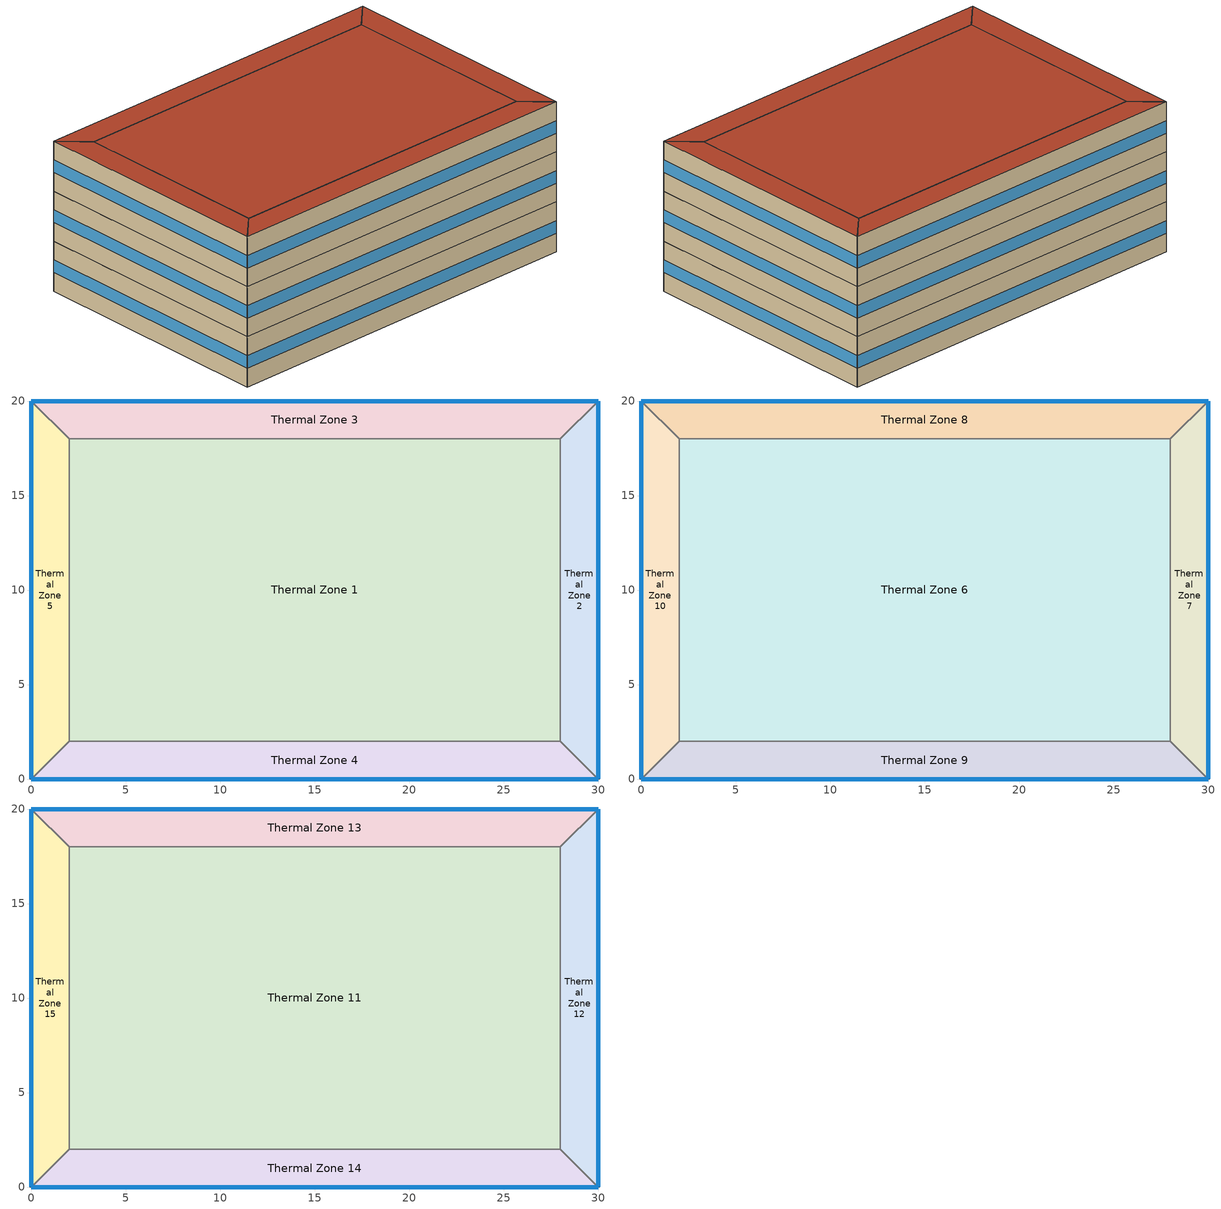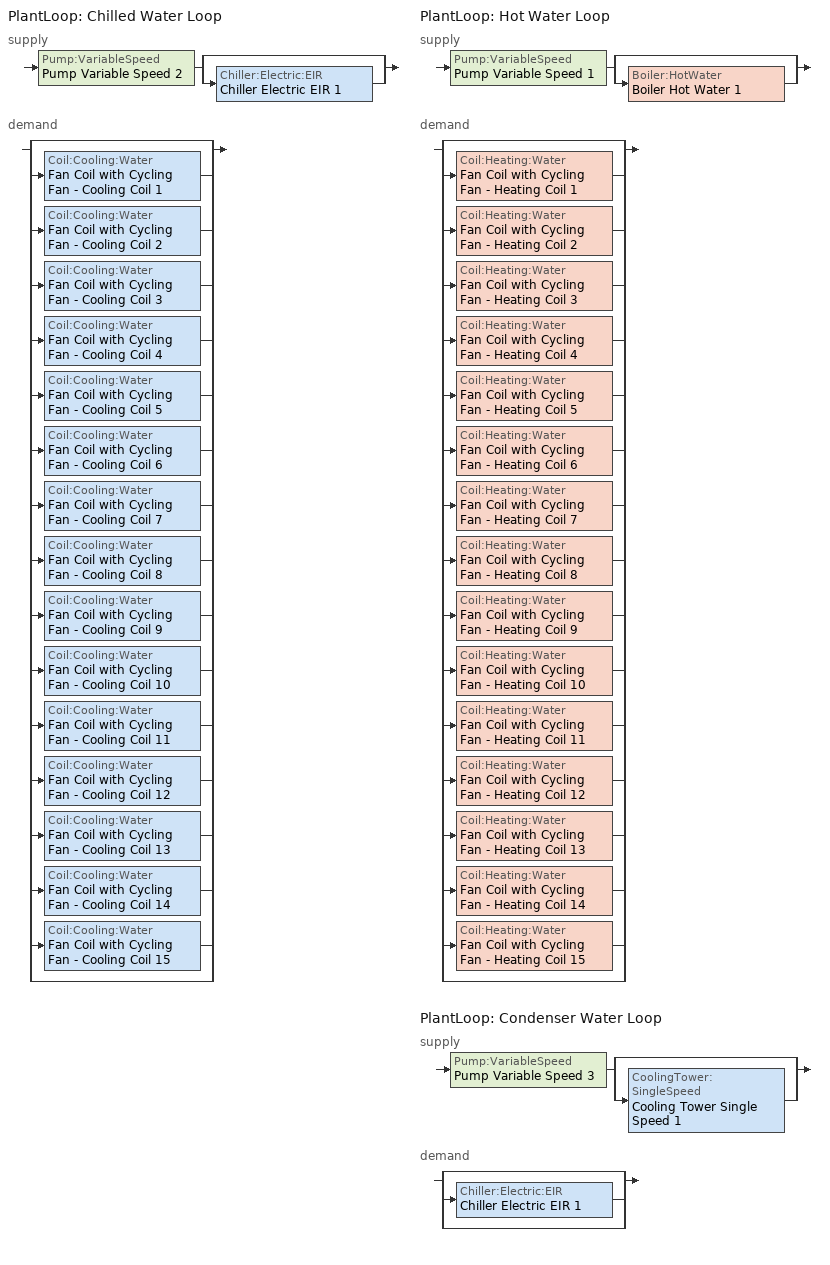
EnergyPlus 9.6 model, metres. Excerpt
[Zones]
Thermal Zone 1
 floor ground (ExtSlabCarpet): 2,2 2,18 28,18 28,2 z0
 wall to Thermal Zone 5 (Interior Wall): 2,18 2,2 z0:4
 wall to Thermal Zone 3 (Interior Wall): 28,18 2,18 z0:4
 wall to Thermal Zone 2 (Interior Wall): 28,2 28,18 z0:4
 wall to Thermal Zone 4 (Interior Wall): 2,2 28,2 z0:4
Thermal Zone 2
 floor ground (ExtSlabCarpet): 28,2 28,18 30,20 30,0 z0
 wall outside (Ext Wall): 30,0 30,20 z0:4
 wall to Thermal Zone 4 (Interior Wall): 28,2 30,0 z0:4
 wall to Thermal Zone 3 (Interior Wall): 30,20 28,18 z0:4
 window (Ext Window): 30,0.01 30,19.99 z1.5:2.5
Thermal Zone 3
 floor ground (ExtSlabCarpet): 2,18 0,20 30,20 28,18 z0
 wall outside (Ext Wall): 30,20 0,20 z0:4
 wall to Thermal Zone 5 (Interior Wall): 0,20 2,18 z0:4
 window (Ext Window): 29.99,20 0.01,20 z1.5:2.5
Thermal Zone 4
 floor ground (ExtSlabCarpet): 28,2 30,0 0,0 2,2 z0
 wall outside (Ext Wall): 0,0 30,0 z0:4
 wall to Thermal Zone 5 (Interior Wall): 2,2 0,0 z0:4
 window (Ext Window): 0.01,0 29.99,0 z1.5:2.5
Thermal Zone 5
 floor ground (ExtSlabCarpet): 0,20 2,18 2,2 0,0 z0
 wall outside (Ext Wall): 0,20 0,0 z0:4
 window (Ext Window): 0,19.99 0,0.01 z1.5:2.5
Thermal Zone 6
 floor to Thermal Zone 1 (Interior Floor): 2,2 2,18 28,18 28,2 z4
 wall to Thermal Zone 10 (Interior Wall): 2,18 2,2 z4:8
 wall to Thermal Zone 8 (Interior Wall): 28,18 2,18 z4:8
 wall to Thermal Zone 7 (Interior Wall): 28,2 28,18 z4:8
 wall to Thermal Zone 9 (Interior Wall): 2,2 28,2 z4:8
Thermal Zone 7
 floor to Thermal Zone 2 (Interior Floor): 28,2 28,18 30,20 30,0 z4
 wall outside (Ext Wall): 30,0 30,20 z4:8
 wall to Thermal Zone 9 (Interior Wall): 28,2 30,0 z4:8
 wall to Thermal Zone 8 (Interior Wall): 30,20 28,18 z4:8
 window (Ext Window): 30,0.01 30,19.99 z5.5:6.5
Thermal Zone 8
 floor to Thermal Zone 3 (Interior Floor): 2,18 0,20 30,20 28,18 z4
 wall outside (Ext Wall): 30,20 0,20 z4:8
 wall to Thermal Zone 10 (Interior Wall): 0,20 2,18 z4:8
 window (Ext Window): 29.99,20 0.01,20 z5.5:6.5
Thermal Zone 9
 floor to Thermal Zone 4 (Interior Floor): 28,2 30,0 0,0 2,2 z4
 wall outside (Ext Wall): 0,0 30,0 z4:8
 wall to Thermal Zone 10 (Interior Wall): 2,2 0,0 z4:8
 window (Ext Window): 0.01,0 29.99,0 z5.5:6.5
Thermal Zone 10
 floor to Thermal Zone 5 (Interior Floor): 0,20 2,18 2,2 0,0 z4
 wall outside (Ext Wall): 0,20 0,0 z4:8
 window (Ext Window): 0,19.99 0,0.01 z5.5:6.5
Thermal Zone 11
 floor to Thermal Zone 6 (Interior Floor): 2,2 2,18 28,18 28,2 z8
 wall to Thermal Zone 15 (Interior Wall): 2,18 2,2 z8:12
 wall to Thermal Zone 13 (Interior Wall): 28,18 2,18 z8:12
 wall to Thermal Zone 12 (Interior Wall): 28,2 28,18 z8:12
 wall to Thermal Zone 14 (Interior Wall): 2,2 28,2 z8:12
 roof outside (Ext Roof): 28,2 28,18 2,18 2,2 z12
Thermal Zone 12
 floor to Thermal Zone 7 (Interior Floor): 28,2 28,18 30,20 30,0 z8
 wall outside (Ext Wall): 30,0 30,20 z8:12
 wall to Thermal Zone 14 (Interior Wall): 28,2 30,0 z8:12
 wall to Thermal Zone 13 (Interior Wall): 30,20 28,18 z8:12
 window (Ext Window): 30,0.01 30,19.99 z9.5:10.5
 roof outside (Ext Roof): 30,0 30,20 28,18 28,2 z12
Thermal Zone 13
 floor to Thermal Zone 8 (Interior Floor): 2,18 0,20 30,20 28,18 z8
 wall outside (Ext Wall): 30,20 0,20 z8:12
 wall to Thermal Zone 15 (Interior Wall): 0,20 2,18 z8:12
 window (Ext Window): 29.99,20 0.01,20 z9.5:10.5
 roof outside (Ext Roof): 28,18 30,20 0,20 2,18 z12
Thermal Zone 14
 floor to Thermal Zone 9 (Interior Floor): 28,2 30,0 0,0 2,2 z8
 wall outside (Ext Wall): 0,0 30,0 z8:12
 wall to Thermal Zone 15 (Interior Wall): 2,2 0,0 z8:12
 window (Ext Window): 0.01,0 29.99,0 z9.5:10.5
 roof outside (Ext Roof): 2,2 0,0 30,0 28,2 z12
Thermal Zone 15
 floor to Thermal Zone 10 (Interior Floor): 0,20 2,18 2,2 0,0 z8
 wall outside (Ext Wall): 0,20 0,0 z8:12
 window (Ext Window): 0,19.99 0,0.01 z9.5:10.5
 roof outside (Ext Roof): 0,0 2,2 2,18 0,20 z12
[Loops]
PlantLoop 'Chilled Water Loop'
 supply: Pump:VariableSpeed 'Pump Variable Speed 2' > split
  | bypass
  | Chiller:Electric:EIR 'Chiller Electric EIR 1'
 demand: split
  | bypass
  | Coil:Cooling:Water 'Fan Coil with Cycling Fan - Cooling Coil 1'
  | Coil:Cooling:Water 'Fan Coil with Cycling Fan - Cooling Coil 2'
  | Coil:Cooling:Water 'Fan Coil with Cycling Fan - Cooling Coil 3'
  | Coil:Cooling:Water 'Fan Coil with Cycling Fan - Cooling Coil 4'
  | Coil:Cooling:Water 'Fan Coil with Cycling Fan - Cooling Coil 5'
  | Coil:Cooling:Water 'Fan Coil with Cycling Fan - Cooling Coil 6'
  | Coil:Cooling:Water 'Fan Coil with Cycling Fan - Cooling Coil 7'
  | Coil:Cooling:Water 'Fan Coil with Cycling Fan - Cooling Coil 8'
  | Coil:Cooling:Water 'Fan Coil with Cycling Fan - Cooling Coil 9'
  | Coil:Cooling:Water 'Fan Coil with Cycling Fan - Cooling Coil 10'
  | Coil:Cooling:Water 'Fan Coil with Cycling Fan - Cooling Coil 11'
  | Coil:Cooling:Water 'Fan Coil with Cycling Fan - Cooling Coil 12'
  | Coil:Cooling:Water 'Fan Coil with Cycling Fan - Cooling Coil 13'
  | Coil:Cooling:Water 'Fan Coil with Cycling Fan - Cooling Coil 14'
  | Coil:Cooling:Water 'Fan Coil with Cycling Fan - Cooling Coil 15'
  | bypass
PlantLoop 'Hot Water Loop'
 supply: Pump:VariableSpeed 'Pump Variable Speed 1' > split
  | bypass
  | Boiler:HotWater 'Boiler Hot Water 1'
 demand: split
  | bypass
  | Coil:Heating:Water 'Fan Coil with Cycling Fan - Heating Coil 1'
  | Coil:Heating:Water 'Fan Coil with Cycling Fan - Heating Coil 2'
  | Coil:Heating:Water 'Fan Coil with Cycling Fan - Heating Coil 3'
  | Coil:Heating:Water 'Fan Coil with Cycling Fan - Heating Coil 4'
  | Coil:Heating:Water 'Fan Coil with Cycling Fan - Heating Coil 5'
  | Coil:Heating:Water 'Fan Coil with Cycling Fan - Heating Coil 6'
  | Coil:Heating:Water 'Fan Coil with Cycling Fan - Heating Coil 7'
  | Coil:Heating:Water 'Fan Coil with Cycling Fan - Heating Coil 8'
  | Coil:Heating:Water 'Fan Coil with Cycling Fan - Heating Coil 9'
  | Coil:Heating:Water 'Fan Coil with Cycling Fan - Heating Coil 10'
  | Coil:Heating:Water 'Fan Coil with Cycling Fan - Heating Coil 11'
  | Coil:Heating:Water 'Fan Coil with Cycling Fan - Heating Coil 12'
  | Coil:Heating:Water 'Fan Coil with Cycling Fan - Heating Coil 13'
  | Coil:Heating:Water 'Fan Coil with Cycling Fan - Heating Coil 14'
  | Coil:Heating:Water 'Fan Coil with Cycling Fan - Heating Coil 15'
  | bypass
PlantLoop 'Condenser Water Loop'
 supply: Pump:VariableSpeed 'Pump Variable Speed 3' > split
  | bypass
  | CoolingTower:SingleSpeed 'Cooling Tower Single Speed 1'
 demand: split
  | bypass
  | Chiller:Electric:EIR 'Chiller Electric EIR 1'
  | bypass
[Building]
Building 1: North Axis {deg}=-0
[Site:Location]
Washington Dc Dulles IntL Ar: Latitude {deg}=38.98; Longitude {deg}=-77.47; Time Zone {hr}=-5; Elevation {m}=82
[SizingPeriod:DesignDay] Day of Month=21; Dry-Bulb Temperature Range Modifier Type=DefaultMultipliers; Barometric Pressure {Pa}=86790; Rain Indicator=No; Snow Indicator=No; Daylight Saving Time Indicator=No; Begin Environment Reset Mode=FullResetAtBeginEnvironment
Name | Month | Day Type | Maximum Dry-Bulb Temperature {C} | Daily Dry-Bulb Temperature Range {deltaC} | Humidity Condition Type | Wetbulb or DewPoint at Maximum Dry-Bulb {C} | Wind Speed {m/s} | Wind Direction {deg} | Solar Model Indicator | ASHRAE Clear Sky Optical Depth for Beam Irradiance (taub) | ASHRAE Clear Sky Optical Depth for Diffuse Irradiance (taud) | Enthalpy at Maximum Dry-Bulb {J/kg} | Sky Clearness
SALT-LAKE-CITY-IAP Ann Clg .4% Condns DB=>MWB | 7 | SummerDesignDay | 36.5 | 14.4 | Wetbulb | 17.1 | 5 | 340 | ASHRAETau | 0.339 | 2.366
SALT-LAKE-CITY-IAP Ann Clg .4% Condns DP=>MDB | 7 | SummerDesignDay | 22.5 | 14.4 | Dewpoint | 15.6 | 5 | 340 | ASHRAETau | 0.339 | 2.366
SALT-LAKE-CITY-IAP Ann Clg .4% Condns Enth=>MDB | 7 | SummerDesignDay | 30.8 | 14.4 | Enthalpy |  | 5 | 340 | ASHRAETau | 0.339 | 2.366 | 59300
SALT-LAKE-CITY-IAP Ann Clg .4% Condns WB=>MDB | 7 | SummerDesignDay | 31.2 | 14.4 | Wetbulb | 19 | 5 | 340 | ASHRAETau | 0.339 | 2.366
SALT-LAKE-CITY-IAP Ann Htg 99.6% Condns DB | 1 | WinterDesignDay | -12.4 | 0 | Wetbulb | -12.4 | 2.6 | 140 | ASHRAEClearSky |  |  |  | 0
SALT-LAKE-CITY-IAP Ann Htg Wind 99.6% Condns WS=>MCDB | 1 | WinterDesignDay | 6.8 | 0 | Wetbulb | 6.8 | 12.4 | 140 | ASHRAEClearSky |  |  |  | 0
SALT-LAKE-CITY-IAP Ann Hum_n 99.6% Condns DP=>MCDB | 1 | WinterDesignDay | -10.7 | 0 | Dewpoint | -16.2 | 2.6 | 140 | ASHRAEClearSky |  |  |  | 0
[Material] Thermal Absorptance=0.9
Name | Roughness | Thickness m | Conductivity W/m-K | Density kg/m3 | Specific Heat J/kg-K | Solar Absorptance | Visible Absorptance
wall concrete | MediumRough | 0.25 | 0.5 | 2243 | 837 | 0.65 | 0.65
roof concrete | MediumRough | 0.2 | 0.5 | 2243 | 837 | 0.65 | 0.65
Wall Insulation [30]; Roof Insulation [30] | MediumRough | 0.1693 | 0.049 | 265 | 836.8 | 0.7 | 0.7
F16 Acoustic tile | MediumSmooth | 0.0191 | 0.06 | 368 | 590 | 0.3 | 0.3
M11 100mm lightweight concrete | MediumRough | 0.1016 | 0.53 | 1280 | 840 | 0.5 | 0.5
MAT-CC05 4 HW CONCRETE | Rough | 0.1016 | 1.311 | 2240 | 836.8 | 0.85 | 0.85
G01a 19mm gypsum board | MediumSmooth | 0.019 | 0.16 | 800 | 1090 | 0.4 | 0.4
[Material:AirGap]
Name | Thermal Resistance m2-K/W
F04 Wall air space resistance | 0.15
F05 Ceiling air space resistance | 0.18
[Material:NoMass]
CP02 CARPET PAD: Roughness=Smooth; Thermal Resistance m2-K/W=0.1; Thermal Absorptance=0.9; Solar Absorptance=0.8; Visible Absorptance=0.8
[WindowMaterial:SimpleGlazingSystem]
Window Material Simple Glazing System: U-Factor W/m2-K=1.8; Solar Heat Gain Coefficient=0.35
[Construction]
Ext Roof: roof concrete, Roof Insulation [30]
Ext Wall: wall concrete, Wall Insulation [30]
Ext Window: Window Material Simple Glazing System
ExtSlabCarpet: MAT-CC05 4 HW CONCRETE, CP02 CARPET PAD
Interior Floor: F16 Acoustic tile, F05 Ceiling air space resistance, M11 100mm lightweight concrete
Interior Wall: G01a 19mm gypsum board, F04 Wall air space resistance, G01a 19mm gypsum board
[Zone]
Thermal Zone 1; Thermal Zone 2; Thermal Zone 3; Thermal Zone 4; Thermal Zone 5: 0, 0, 0, 0, , 1, , , , , , Yes
Thermal Zone 6; Thermal Zone 7; Thermal Zone 8; Thermal Zone 9; Thermal Zone 10: 0, 0, 0, 4, , 1, , , , , , Yes
Thermal Zone 11; Thermal Zone 12; Thermal Zone 13; Thermal Zone 14; Thermal Zone 15: 0, 0, 0, 8, , 1, , , , , , Yes
[ZoneControl:Thermostat] Temperature Difference Between Cutout And Setpoint deltaC=0
Name | Zone or ZoneList | Control Type Schedule | Control 1
Thermal Zone 1 Thermostat | Thermal Zone 1 | Thermal Zone 1 Thermostat Schedule | Thermostat Setpoint Dual Setpoint 1
Thermal Zone 2 Thermostat | Thermal Zone 2 | Thermal Zone 2 Thermostat Schedule | Thermostat Setpoint Dual Setpoint 2
Thermal Zone 3 Thermostat | Thermal Zone 3 | Thermal Zone 3 Thermostat Schedule | Thermostat Setpoint Dual Setpoint 3
Thermal Zone 4 Thermostat | Thermal Zone 4 | Thermal Zone 4 Thermostat Schedule | Thermostat Setpoint Dual Setpoint 4
Thermal Zone 5 Thermostat | Thermal Zone 5 | Thermal Zone 5 Thermostat Schedule | Thermostat Setpoint Dual Setpoint 5
Thermal Zone 6 Thermostat | Thermal Zone 6 | Thermal Zone 6 Thermostat Schedule | Thermostat Setpoint Dual Setpoint 6
Thermal Zone 7 Thermostat | Thermal Zone 7 | Thermal Zone 7 Thermostat Schedule | Thermostat Setpoint Dual Setpoint 7
Thermal Zone 8 Thermostat | Thermal Zone 8 | Thermal Zone 8 Thermostat Schedule | Thermostat Setpoint Dual Setpoint 8
Thermal Zone 9 Thermostat | Thermal Zone 9 | Thermal Zone 9 Thermostat Schedule | Thermostat Setpoint Dual Setpoint 9
Thermal Zone 10 Thermostat | Thermal Zone 10 | Thermal Zone 10 Thermostat Schedule | Thermostat Setpoint Dual Setpoint 10
Thermal Zone 11 Thermostat | Thermal Zone 11 | Thermal Zone 11 Thermostat Schedule | Thermostat Setpoint Dual Setpoint 11
Thermal Zone 12 Thermostat | Thermal Zone 12 | Thermal Zone 12 Thermostat Schedule | Thermostat Setpoint Dual Setpoint 12
Thermal Zone 13 Thermostat | Thermal Zone 13 | Thermal Zone 13 Thermostat Schedule | Thermostat Setpoint Dual Setpoint 13
Thermal Zone 14 Thermostat | Thermal Zone 14 | Thermal Zone 14 Thermostat Schedule | Thermostat Setpoint Dual Setpoint 14
Thermal Zone 15 Thermostat | Thermal Zone 15 | Thermal Zone 15 Thermostat Schedule | Thermostat Setpoint Dual Setpoint 15
[ThermostatSetpoint:DualSetpoint]
Name | Heating Setpoint Temperature Schedule | Cooling Setpoint Temperature Schedule
Thermostat Setpoint Dual Setpoint 1 | HtgSetp 1 | ClgSetp 1
Thermostat Setpoint Dual Setpoint 2 | HtgSetp 2 | ClgSetp 2
Thermostat Setpoint Dual Setpoint 3 | HtgSetp 3 | ClgSetp 3
Thermostat Setpoint Dual Setpoint 4 | HtgSetp 4 | ClgSetp 4
Thermostat Setpoint Dual Setpoint 5 | HtgSetp 5 | ClgSetp 5
Thermostat Setpoint Dual Setpoint 6 | HtgSetp 6 | ClgSetp 6
Thermostat Setpoint Dual Setpoint 7 | HtgSetp 7 | ClgSetp 7
Thermostat Setpoint Dual Setpoint 8 | HtgSetp 8 | ClgSetp 8
Thermostat Setpoint Dual Setpoint 9 | HtgSetp 9 | ClgSetp 9
Thermostat Setpoint Dual Setpoint 10 | HtgSetp 10 | ClgSetp 10
Thermostat Setpoint Dual Setpoint 11 | HtgSetp 11 | ClgSetp 11
Thermostat Setpoint Dual Setpoint 12 | HtgSetp 12 | ClgSetp 12
Thermostat Setpoint Dual Setpoint 13 | HtgSetp 13 | ClgSetp 13
Thermostat Setpoint Dual Setpoint 14 | HtgSetp 14 | ClgSetp 14
Thermostat Setpoint Dual Setpoint 15 | HtgSetp 15 | ClgSetp 15
[Fan:OnOff] Availability Schedule=Always On Discrete hvac_library; Fan Total Efficiency=0.82; Pressure Rise Pa=1200; Maximum Flow Rate m3/s=Autosize; Motor Efficiency=0.8; Motor In Airstream Fraction=1; Fan Power Ratio Function of Speed Ratio Curve=Fan On Off Power Curve 12; Fan Efficiency Ratio Function of Speed Ratio Curve=Fan On Off Efficiency Curve 12
Fan Coil with Cycling Fan - Fan 1; Fan Coil with Cycling Fan - Fan 2; Fan Coil with Cycling Fan - Fan 3; Fan Coil with Cycling Fan - Fan 4; Fan Coil with Cycling Fan - Fan 5; Fan Coil with Cycling Fan - Fan 6; Fan Coil with Cycling Fan - Fan 7; Fan Coil with Cycling Fan - Fan 8; Fan Coil with Cycling Fan - Fan 9; Fan Coil with Cycling Fan - Fan 10; Fan Coil with Cycling Fan - Fan 11; Fan Coil with Cycling Fan - Fan 12; Fan Coil with Cycling Fan - Fan 13; Fan Coil with Cycling Fan - Fan 14; Fan Coil with Cycling Fan - Fan 15
[Coil:Cooling:Water] Availability Schedule=Always On Discrete hvac_library; Design Water Flow Rate m3/s=Autosize; Design Air Flow Rate m3/s=Autosize; Design Inlet Water Temperature C=Autosize; Design Inlet Air Temperature C=Autosize; Design Outlet Air Temperature C=Autosize; Design Inlet Air Humidity Ratio kgWater/kgDryAir=Autosize; Design Outlet Air Humidity Ratio kgWater/kgDryAir=Autosize; Type of Analysis=SimpleAnalysis; Heat Exchanger Configuration=CrossFlow
Fan Coil with Cycling Fan - Cooling Coil 1; Fan Coil with Cycling Fan - Cooling Coil 2; Fan Coil with Cycling Fan - Cooling Coil 3; Fan Coil with Cycling Fan - Cooling Coil 4; Fan Coil with Cycling Fan - Cooling Coil 5; Fan Coil with Cycling Fan - Cooling Coil 6; Fan Coil with Cycling Fan - Cooling Coil 7; Fan Coil with Cycling Fan - Cooling Coil 8; Fan Coil with Cycling Fan - Cooling Coil 9; Fan Coil with Cycling Fan - Cooling Coil 10; Fan Coil with Cycling Fan - Cooling Coil 11; Fan Coil with Cycling Fan - Cooling Coil 12; Fan Coil with Cycling Fan - Cooling Coil 13; Fan Coil with Cycling Fan - Cooling Coil 14; Fan Coil with Cycling Fan - Cooling Coil 15
[Coil:Heating:Water] Availability Schedule=Always On Discrete hvac_library; U-Factor Times Area Value W/K=Autosize; Maximum Water Flow Rate m3/s=Autosize; Performance Input Method=UFactorTimesAreaAndDesignWaterFlowRate; Rated Capacity W=Autosize; Rated Inlet Water Temperature C=82.2; Rated Inlet Air Temperature C=16.6; Rated Outlet Water Temperature C=71.1; Rated Outlet Air Temperature C=32.2; Rated Ratio for Air and Water Convection=0.5
Fan Coil with Cycling Fan - Heating Coil 1; Fan Coil with Cycling Fan - Heating Coil 2; Fan Coil with Cycling Fan - Heating Coil 3; Fan Coil with Cycling Fan - Heating Coil 4; Fan Coil with Cycling Fan - Heating Coil 5; Fan Coil with Cycling Fan - Heating Coil 6; Fan Coil with Cycling Fan - Heating Coil 7; Fan Coil with Cycling Fan - Heating Coil 8; Fan Coil with Cycling Fan - Heating Coil 9; Fan Coil with Cycling Fan - Heating Coil 10; Fan Coil with Cycling Fan - Heating Coil 11; Fan Coil with Cycling Fan - Heating Coil 12; Fan Coil with Cycling Fan - Heating Coil 13; Fan Coil with Cycling Fan - Heating Coil 14; Fan Coil with Cycling Fan - Heating Coil 15
[ZoneHVAC:FourPipeFanCoil] Availability Schedule=Always On Discrete hvac_library; Capacity Control Method=CyclingFan; Maximum Supply Air Flow Rate m3/s=Autosize; Maximum Outdoor Air Flow Rate m3/s=Autosize; Maximum Cold Water Flow Rate m3/s=Autosize; Maximum Hot Water Flow Rate m3/s=Autosize; Minimum Supply Air Temperature in Cooling Mode C=Autosize; Maximum Supply Air Temperature in Heating Mode C=Autosize
Name | Supply Air Fan | Cooling Coil | Heating Coil
Fan Coil with Cycling Fan 1 | Fan Coil with Cycling Fan - Fan 1 | Fan Coil with Cycling Fan - Cooling Coil 1 | Fan Coil with Cycling Fan - Heating Coil 1
Fan Coil with Cycling Fan 2 | Fan Coil with Cycling Fan - Fan 2 | Fan Coil with Cycling Fan - Cooling Coil 2 | Fan Coil with Cycling Fan - Heating Coil 2
Fan Coil with Cycling Fan 3 | Fan Coil with Cycling Fan - Fan 3 | Fan Coil with Cycling Fan - Cooling Coil 3 | Fan Coil with Cycling Fan - Heating Coil 3
Fan Coil with Cycling Fan 4 | Fan Coil with Cycling Fan - Fan 4 | Fan Coil with Cycling Fan - Cooling Coil 4 | Fan Coil with Cycling Fan - Heating Coil 4
Fan Coil with Cycling Fan 5 | Fan Coil with Cycling Fan - Fan 5 | Fan Coil with Cycling Fan - Cooling Coil 5 | Fan Coil with Cycling Fan - Heating Coil 5
Fan Coil with Cycling Fan 6 | Fan Coil with Cycling Fan - Fan 6 | Fan Coil with Cycling Fan - Cooling Coil 6 | Fan Coil with Cycling Fan - Heating Coil 6
Fan Coil with Cycling Fan 7 | Fan Coil with Cycling Fan - Fan 7 | Fan Coil with Cycling Fan - Cooling Coil 7 | Fan Coil with Cycling Fan - Heating Coil 7
Fan Coil with Cycling Fan 8 | Fan Coil with Cycling Fan - Fan 8 | Fan Coil with Cycling Fan - Cooling Coil 8 | Fan Coil with Cycling Fan - Heating Coil 8
Fan Coil with Cycling Fan 9 | Fan Coil with Cycling Fan - Fan 9 | Fan Coil with Cycling Fan - Cooling Coil 9 | Fan Coil with Cycling Fan - Heating Coil 9
Fan Coil with Cycling Fan 10 | Fan Coil with Cycling Fan - Fan 10 | Fan Coil with Cycling Fan - Cooling Coil 10 | Fan Coil with Cycling Fan - Heating Coil 10
Fan Coil with Cycling Fan 11 | Fan Coil with Cycling Fan - Fan 11 | Fan Coil with Cycling Fan - Cooling Coil 11 | Fan Coil with Cycling Fan - Heating Coil 11
Fan Coil with Cycling Fan 12 | Fan Coil with Cycling Fan - Fan 12 | Fan Coil with Cycling Fan - Cooling Coil 12 | Fan Coil with Cycling Fan - Heating Coil 12
Fan Coil with Cycling Fan 13 | Fan Coil with Cycling Fan - Fan 13 | Fan Coil with Cycling Fan - Cooling Coil 13 | Fan Coil with Cycling Fan - Heating Coil 13
Fan Coil with Cycling Fan 14 | Fan Coil with Cycling Fan - Fan 14 | Fan Coil with Cycling Fan - Cooling Coil 14 | Fan Coil with Cycling Fan - Heating Coil 14
Fan Coil with Cycling Fan 15 | Fan Coil with Cycling Fan - Fan 15 | Fan Coil with Cycling Fan - Cooling Coil 15 | Fan Coil with Cycling Fan - Heating Coil 15
[Zone equipment]
Thermal Zone 1: Fan Coil with Cycling Fan 1
Thermal Zone 2: Fan Coil with Cycling Fan 2
Thermal Zone 3: Fan Coil with Cycling Fan 3
Thermal Zone 4: Fan Coil with Cycling Fan 4
Thermal Zone 5: Fan Coil with Cycling Fan 5
Thermal Zone 6: Fan Coil with Cycling Fan 6
Thermal Zone 7: Fan Coil with Cycling Fan 7
Thermal Zone 8: Fan Coil with Cycling Fan 8
Thermal Zone 9: Fan Coil with Cycling Fan 9
Thermal Zone 10: Fan Coil with Cycling Fan 10
Thermal Zone 11: Fan Coil with Cycling Fan 11
Thermal Zone 12: Fan Coil with Cycling Fan 12
Thermal Zone 13: Fan Coil with Cycling Fan 13
Thermal Zone 14: Fan Coil with Cycling Fan 14
Thermal Zone 15: Fan Coil with Cycling Fan 15
[Sizing:Zone] Zone Cooling Design Supply Air Temperature Input Method=SupplyAirTemperature; Zone Cooling Design Supply Air Temperature C=13.5; Zone Cooling Design Supply Air Temperature Difference deltaC=11.11; Zone Heating Design Supply Air Temperature Input Method=SupplyAirTemperature; Zone Heating Design Supply Air Temperature C=48; Zone Heating Design Supply Air Temperature Difference deltaC=11.11; Zone Cooling Design Supply Air Humidity Ratio kgWater/kgDryAir=0.0085; Zone Heating Design Supply Air Humidity Ratio kgWater/kgDryAir=0.008; Cooling Design Air Flow Method=DesignDay; Cooling Design Air Flow Rate m3/s=0; Cooling Minimum Air Flow per Zone Floor Area m3/s-m2=0.000762; Cooling Minimum Air Flow m3/s=0; Cooling Minimum Air Flow Fraction=0; Heating Design Air Flow Method=DesignDay; Heating Design Air Flow Rate m3/s=0; Heating Maximum Air Flow per Zone Floor Area m3/s-m2=0.002032; Heating Maximum Air Flow m3/s=0.141576; Heating Maximum Air Flow Fraction=0.3; Account for Dedicated Outdoor Air System=No
Name | Design Specification Outdoor Air Object
Thermal Zone 1 | Ventilation 1
Thermal Zone 2 | Ventilation 2
Thermal Zone 3 | Ventilation 3
Thermal Zone 4 | Ventilation 4
Thermal Zone 5 | Ventilation 5
Thermal Zone 6 | Ventilation 6
Thermal Zone 7 | Ventilation 7
Thermal Zone 8 | Ventilation 8
Thermal Zone 9 | Ventilation 9
Thermal Zone 10 | Ventilation 10
Thermal Zone 11 | Ventilation 11
Thermal Zone 12 | Ventilation 12
Thermal Zone 13 | Ventilation 13
Thermal Zone 14 | Ventilation 14
Thermal Zone 15 | Ventilation 15
[DesignSpecification:OutdoorAir] Outdoor Air Method=Sum; Outdoor Air Flow per Person m3/s-person=0; Outdoor Air Flow per Zone Floor Area m3/s-m2=0; Outdoor Air Flow per Zone m3/s=0; Outdoor Air Flow Air Changes per Hour 1/hr=1.2
Ventilation 1; Ventilation 2; Ventilation 3; Ventilation 4; Ventilation 5; Ventilation 6; Ventilation 7; Ventilation 8; Ventilation 9; Ventilation 10; Ventilation 11; Ventilation 12; Ventilation 13; Ventilation 14; Ventilation 15
[Chiller:Electric:EIR]
Chiller Electric EIR 1: Reference Capacity W=Autosize; Reference COP W/W=5.8; Reference Leaving Chilled Water Temperature C=6.67; Reference Entering Condenser Fluid Temperature C=29.4; Reference Chilled Water Flow Rate m3/s=Autosize; Reference Condenser Fluid Flow Rate m3/s=Autosize; Cooling Capacity Function of Temperature Curve=Curve Biquadratic 1; Electric Input to Cooling Output Ratio Function of Temperature Curve=Curve Biquadratic 2; Electric Input to Cooling Output Ratio Function of Part Load Ratio Curve=Curve Quadratic 1; Minimum Part Load Ratio=0.1; Maximum Part Load Ratio=1; Optimum Part Load Ratio=1; Minimum Unloading Ratio=0.2; Condenser Type=WaterCooled; Condenser Fan Power Ratio W/W=0; Fraction of Compressor Electric Consumption Rejected by Condenser=1; Leaving Chilled Water Lower Temperature Limit C=2; Chiller Flow Mode=NotModulated; Sizing Factor=1; Basin Heater Capacity W/K=0; Basin Heater Setpoint Temperature C=10; Condenser Heat Recovery Relative Capacity Fraction=1
[PlantEquipmentList]
Chilled Water Loop Cooling Equipment List: Chiller:Electric:EIR, Chiller Electric EIR 1
Hot Water Loop Heating Equipment List: Boiler:HotWater, Boiler Hot Water 1
Condenser Water Loop Cooling Equipment List: CoolingTower:SingleSpeed, Cooling Tower Single Speed 1
[PlantLoop] Fluid Type=Water; Load Distribution Scheme=Optimal; Plant Loop Demand Calculation Scheme=SingleSetpoint
Name | Plant Equipment Operation Scheme | Maximum Loop Temperature C | Minimum Loop Temperature C | Maximum Loop Flow Rate m3/s | Minimum Loop Flow Rate m3/s | Plant Loop Volume m3 | Maximum Loop Temperature | Minimum Loop Temperature | Maximum Loop Flow Rate | Minimum Loop Flow Rate | Plant Loop Volume
Chilled Water Loop | Chilled Water Loop Operation Schemes | 100 | 0 | Autosize | 0 | Autocalculate
Hot Water Loop | Hot Water Loop Operation Schemes |  |  |  |  |  | 100 | 0 | Autosize | 0 | Autocalculate
Condenser Water Loop | Condenser Water Loop Operation Schemes |  |  |  |  |  | 100 | 0 | Autosize | 0 | Autocalculate
[Sizing:Plant] Sizing Option=NonCoincident; Zone Timesteps in Averaging Window=1; Coincident Sizing Factor Mode=None
Name | Loop Type | Design Loop Exit Temperature C | Loop Design Temperature Difference deltaC | Design Loop Exit Temperature | Loop Design Temperature Difference
Chilled Water Loop | Cooling | 6 | 6.5
Hot Water Loop | Heating |  |  | 65 | 10
Condenser Water Loop | Condenser |  |  | 29.4 | 5.6
[Pump:VariableSpeed] Design Maximum Flow Rate m3/s=Autosize; Design Pump Head Pa=245000; Design Power Consumption W=Autosize; Fraction of Motor Inefficiencies to Fluid Stream=0; Coefficient 1 of the Part Load Performance Curve=0; Coefficient 2 of the Part Load Performance Curve=1; Coefficient 3 of the Part Load Performance Curve=0; Coefficient 4 of the Part Load Performance Curve=0; Pump Control Type=Intermittent; Skin Loss Radiative Fraction=0.5; Design Power Sizing Method=PowerPerFlowPerPressure; Design Minimum Flow Rate Fraction=0
Name | Motor Efficiency | Design Minimum Flow Rate m3/s | Design Electric Power per Unit Flow Rate W/(m3/s) | Design Shaft Power per Unit Flow Rate per Unit Head W/((m3/s)-Pa) | Design Minimum Flow Rate | Design Electric Power per Unit Flow Rate | Design Shaft Power per Unit Flow Rate per Unit Head
Pump Variable Speed 2 | 0.82 | 0 | 348701.1 | 1.28205
Pump Variable Speed 1 | 0.85 |  |  |  | 0 | 348701.1 | 1.28205
Pump Variable Speed 3 | 0.82 |  |  |  | 0 | 348701.1 | 1.28205
[SetpointManager:Scheduled] Control Variable=Temperature
Name | Schedule | Setpoint Node or NodeList
Setpoint Manager Scheduled Chilled Water Duck | Chilled_Water_Temperature | Node Chilled Water Deck Supply
Setpoint Manager Scheduled Hot Water Duck | Hot_Water_Temperature | Node Hot Water Deck Supply
[PlantEquipmentOperationSchemes] Control Scheme Schedule Name 1=Always On Discrete
Name | Control Scheme Object Type 1 | Control Scheme Name 1
Chilled Water Loop Operation Schemes | PlantEquipmentOperation:CoolingLoad | Chilled Water Loop Cooling Operation Scheme
Hot Water Loop Operation Schemes | PlantEquipmentOperation:HeatingLoad | Hot Water Loop Heating Operation Scheme
Condenser Water Loop Operation Schemes | PlantEquipmentOperation:CoolingLoad | Condenser Water Loop Cooling Operation Scheme
[PlantEquipmentOperation:CoolingLoad] Load Range Lower Limit 1=0; Load Range Upper Limit 1=1000000000
Name | Range Equipment List Name 1
Chilled Water Loop Cooling Operation Scheme | Chilled Water Loop Cooling Equipment List
Condenser Water Loop Cooling Operation Scheme | Condenser Water Loop Cooling Equipment List
[Boiler:HotWater]
Boiler Hot Water 1: Fuel Type=NaturalGas; Nominal Capacity W=Autosize; Nominal Thermal Efficiency=0.82; Efficiency Curve Temperature Evaluation Variable=LeavingBoiler; Normalized Boiler Efficiency Curve=Boiler Efficiency; Design Water Flow Rate m3/s=Autosize; Minimum Part Load Ratio=0; Maximum Part Load Ratio=1; Optimum Part Load Ratio=1; Water Outlet Upper Temperature Limit C=99; Boiler Flow Mode=NotModulated; Parasitic Electric Load W=0; Sizing Factor=1
[PlantEquipmentOperation:HeatingLoad]
Hot Water Loop Heating Operation Scheme: Load Range Lower Limit 1=0; Load Range Upper Limit 1=1000000000; Range Equipment List Name 1=Hot Water Loop Heating Equipment List
[CoolingTower:SingleSpeed]
Cooling Tower Single Speed 1: Design Water Flow Rate m3/s=Autosize; Design Air Flow Rate m3/s=Autosize; Design Fan Power W=Autosize; Design U-Factor Times Area Value W/K=Autosize; Free Convection Regime Air Flow Rate m3/s=Autosize; Free Convection Regime Air Flow Rate Sizing Factor=0.1; Free Convection Regime U-Factor Times Area Value W/K=Autosize; Free Convection U-Factor Times Area Value Sizing Factor=0.1; Performance Input Method=UFactorTimesAreaAndDesignWaterFlowRate; Heat Rejection Capacity and Nominal Capacity Sizing Ratio=1.25; Nominal Capacity W=850000; Free Convection Capacity W=0; Free Convection Nominal Capacity Sizing Factor=0.1; Design Inlet Air Dry-Bulb Temperature C=25.6; Design Inlet Air Wet-Bulb Temperature C=25.6; Design Approach Temperature deltaC=Autosize; Design Range Temperature deltaC=Autosize; Basin Heater Capacity W/K=0; Basin Heater Setpoint Temperature C=2; Evaporation Loss Mode=LossFactor; Evaporation Loss Factor percent/K=0.2; Drift Loss Percent percent=0.008; Blowdown Calculation Mode=ConcentrationRatio; Blowdown Concentration Ratio=3; Capacity Control=FanCycling; Number of Cells=1; Cell Control=MinimalCell; Cell Minimum  Water Flow Rate Fraction=0.33; Cell Maximum Water Flow Rate Fraction=2.5; Sizing Factor=1
[SetpointManager:FollowOutdoorAirTemperature]
Setpoint Manager Follow Outdoor Air Temperature 1: Control Variable=Temperature; Reference Temperature Type=OutdoorAirWetBulb; Offset Temperature Difference=1.5; Maximum Setpoint Temperature=80; Minimum Setpoint Temperature=6; Setpoint Node or NodeList=Node Condenser Water Deck Supply
[Schedule:Day:Interval]
HtgSetp Summer Design Day 1; HtgSetp Summer Design Day 2; HtgSetp Summer Design Day 3; HtgSetp Summer Design Day 4; HtgSetp Summer Design Day 5; HtgSetp Summer Design Day 6; HtgSetp Summer Design Day 7; HtgSetp Summer Design Day 8; HtgSetp Summer Design Day 9; HtgSetp Summer Design Day 10; HtgSetp Summer Design Day 11; HtgSetp Summer Design Day 12; HtgSetp Summer Design Day 13; HtgSetp Summer Design Day 14; HtgSetp Summer Design Day 15: No, 24:00, 15.6
HtgSetp Winter Design Day 1; HtgSetp Winter Design Day 2; HtgSetp Winter Design Day 3; HtgSetp Winter Design Day 4; HtgSetp Winter Design Day 5; HtgSetp Winter Design Day 6; HtgSetp Winter Design Day 7; HtgSetp Winter Design Day 8; HtgSetp Winter Design Day 9; HtgSetp Winter Design Day 10; HtgSetp Winter Design Day 11; HtgSetp Winter Design Day 12; HtgSetp Winter Design Day 13; HtgSetp Winter Design Day 14; HtgSetp Winter Design Day 15: No, 24:00, 21
ClgSetp Summer Design Day 1; ClgSetp Summer Design Day 2; ClgSetp Summer Design Day 3; ClgSetp Summer Design Day 4; ClgSetp Summer Design Day 5; ClgSetp Summer Design Day 6; ClgSetp Summer Design Day 7; ClgSetp Summer Design Day 8; ClgSetp Summer Design Day 9; ClgSetp Summer Design Day 10; ClgSetp Summer Design Day 11; ClgSetp Summer Design Day 12; ClgSetp Summer Design Day 13; ClgSetp Summer Design Day 14; ClgSetp Summer Design Day 15: No, 06:00, 26.7, 22:00, 24, 24:00, 26.7
ClgSetp Winter Design Day 1; ClgSetp Winter Design Day 2; ClgSetp Winter Design Day 3; ClgSetp Winter Design Day 4; ClgSetp Winter Design Day 5; ClgSetp Winter Design Day 6; ClgSetp Winter Design Day 7; ClgSetp Winter Design Day 8; ClgSetp Winter Design Day 9; ClgSetp Winter Design Day 10; ClgSetp Winter Design Day 11; ClgSetp Winter Design Day 12; ClgSetp Winter Design Day 13; ClgSetp Winter Design Day 14; ClgSetp Winter Design Day 15: No, 24:00, 26.7
ClgSetp Default Schedule 1; ClgSetp Default Schedule 2; ClgSetp Default Schedule 3; ClgSetp Default Schedule 4; ClgSetp Default Schedule 5; ClgSetp Default Schedule 6; ClgSetp Default Schedule 7; ClgSetp Default Schedule 8; ClgSetp Default Schedule 9; ClgSetp Default Schedule 10; ClgSetp Default Schedule 11; ClgSetp Default Schedule 12; ClgSetp Default Schedule 13; ClgSetp Default Schedule 14; ClgSetp Default Schedule 15: Temperature 37, No, 01:00, 28, 02:00, 28, 03:00, 28, 04:00, 28, 05:00, 28, 06:00, 28, 07:00, 28, 08:00, 24, 09:00, 24, 10:00, 24, 11:00, 24, 12:00, 24, 13:00, 24, 14:00, 24, 15:00, 24, 16:00, 24, 17:00, 24, 18:00, 24, 19:00, 24, 20:00, 28, 21:00, 28, 22:00, 28, 23:00, 28, 24:00, 28
HtgSetp Default Schedule 1; HtgSetp Default Schedule 2; HtgSetp Default Schedule 3; HtgSetp Default Schedule 4; HtgSetp Default Schedule 5; HtgSetp Default Schedule 6; HtgSetp Default Schedule 7; HtgSetp Default Schedule 8; HtgSetp Default Schedule 9; HtgSetp Default Schedule 10; HtgSetp Default Schedule 11; HtgSetp Default Schedule 12; HtgSetp Default Schedule 13; HtgSetp Default Schedule 14; HtgSetp Default Schedule 15: Temperature 36, No, 01:00, 18, 02:00, 18, 03:00, 18, 04:00, 18, 05:00, 18, 06:00, 18, 07:00, 18, 08:00, 20, 09:00, 20, 10:00, 20, 11:00, 20, 12:00, 20, 13:00, 20, 14:00, 20, 15:00, 20, 16:00, 20, 17:00, 20, 18:00, 20, 19:00, 20, 20:00, 18, 21:00, 18, 22:00, 18, 23:00, 18, 24:00, 18
Chilled_Water_Temperature_Default; Chilled_Water_Temperature_Summer_Design_Day; Chilled_Water_Temperature_Winter_Design_Day: No, 24:00, 6
Hot_Water_Temperature_Default; Hot_Water_Temperature_Summer_Design_Day; Hot_Water_Temperature_Winter_Design_Day: No, 24:00, 65
[Schedule:Week:Daily]
HtgSetp 1 Week Rule - Jan1-Dec31: HtgSetp Default Schedule 1, HtgSetp Default Schedule 1, HtgSetp Default Schedule 1, HtgSetp Default Schedule 1, HtgSetp Default Schedule 1, HtgSetp Default Schedule 1, HtgSetp Default Schedule 1, HtgSetp Default Schedule 1, HtgSetp Summer Design Day 1, HtgSetp Winter Design Day 1, HtgSetp Default Schedule 1, HtgSetp Default Schedule 1
ClgSetp 1 Week Rule - Jan1-Dec31: ClgSetp Default Schedule 1, ClgSetp Default Schedule 1, ClgSetp Default Schedule 1, ClgSetp Default Schedule 1, ClgSetp Default Schedule 1, ClgSetp Default Schedule 1, ClgSetp Default Schedule 1, ClgSetp Default Schedule 1, ClgSetp Summer Design Day 1, ClgSetp Winter Design Day 1, ClgSetp Default Schedule 1, ClgSetp Default Schedule 1
HtgSetp 2 Week Rule - Jan1-Dec31: HtgSetp Default Schedule 2, HtgSetp Default Schedule 2, HtgSetp Default Schedule 2, HtgSetp Default Schedule 2, HtgSetp Default Schedule 2, HtgSetp Default Schedule 2, HtgSetp Default Schedule 2, HtgSetp Default Schedule 2, HtgSetp Summer Design Day 2, HtgSetp Winter Design Day 2, HtgSetp Default Schedule 2, HtgSetp Default Schedule 2
ClgSetp 2 Week Rule - Jan1-Dec31: ClgSetp Default Schedule 2, ClgSetp Default Schedule 2, ClgSetp Default Schedule 2, ClgSetp Default Schedule 2, ClgSetp Default Schedule 2, ClgSetp Default Schedule 2, ClgSetp Default Schedule 2, ClgSetp Default Schedule 2, ClgSetp Summer Design Day 2, ClgSetp Winter Design Day 2, ClgSetp Default Schedule 2, ClgSetp Default Schedule 2
HtgSetp 3 Week Rule - Jan1-Dec31: HtgSetp Default Schedule 3, HtgSetp Default Schedule 3, HtgSetp Default Schedule 3, HtgSetp Default Schedule 3, HtgSetp Default Schedule 3, HtgSetp Default Schedule 3, HtgSetp Default Schedule 3, HtgSetp Default Schedule 3, HtgSetp Summer Design Day 3, HtgSetp Winter Design Day 3, HtgSetp Default Schedule 3, HtgSetp Default Schedule 3
ClgSetp 3 Week Rule - Jan1-Dec31: ClgSetp Default Schedule 3, ClgSetp Default Schedule 3, ClgSetp Default Schedule 3, ClgSetp Default Schedule 3, ClgSetp Default Schedule 3, ClgSetp Default Schedule 3, ClgSetp Default Schedule 3, ClgSetp Default Schedule 3, ClgSetp Summer Design Day 3, ClgSetp Winter Design Day 3, ClgSetp Default Schedule 3, ClgSetp Default Schedule 3
HtgSetp 4 Week Rule - Jan1-Dec31: HtgSetp Default Schedule 4, HtgSetp Default Schedule 4, HtgSetp Default Schedule 4, HtgSetp Default Schedule 4, HtgSetp Default Schedule 4, HtgSetp Default Schedule 4, HtgSetp Default Schedule 4, HtgSetp Default Schedule 4, HtgSetp Summer Design Day 4, HtgSetp Winter Design Day 4, HtgSetp Default Schedule 4, HtgSetp Default Schedule 4
ClgSetp 4 Week Rule - Jan1-Dec31: ClgSetp Default Schedule 4, ClgSetp Default Schedule 4, ClgSetp Default Schedule 4, ClgSetp Default Schedule 4, ClgSetp Default Schedule 4, ClgSetp Default Schedule 4, ClgSetp Default Schedule 4, ClgSetp Default Schedule 4, ClgSetp Summer Design Day 4, ClgSetp Winter Design Day 4, ClgSetp Default Schedule 4, ClgSetp Default Schedule 4
HtgSetp 5 Week Rule - Jan1-Dec31: HtgSetp Default Schedule 5, HtgSetp Default Schedule 5, HtgSetp Default Schedule 5, HtgSetp Default Schedule 5, HtgSetp Default Schedule 5, HtgSetp Default Schedule 5, HtgSetp Default Schedule 5, HtgSetp Default Schedule 5, HtgSetp Summer Design Day 5, HtgSetp Winter Design Day 5, HtgSetp Default Schedule 5, HtgSetp Default Schedule 5
ClgSetp 5 Week Rule - Jan1-Dec31: ClgSetp Default Schedule 5, ClgSetp Default Schedule 5, ClgSetp Default Schedule 5, ClgSetp Default Schedule 5, ClgSetp Default Schedule 5, ClgSetp Default Schedule 5, ClgSetp Default Schedule 5, ClgSetp Default Schedule 5, ClgSetp Summer Design Day 5, ClgSetp Winter Design Day 5, ClgSetp Default Schedule 5, ClgSetp Default Schedule 5
HtgSetp 6 Week Rule - Jan1-Dec31: HtgSetp Default Schedule 6, HtgSetp Default Schedule 6, HtgSetp Default Schedule 6, HtgSetp Default Schedule 6, HtgSetp Default Schedule 6, HtgSetp Default Schedule 6, HtgSetp Default Schedule 6, HtgSetp Default Schedule 6, HtgSetp Summer Design Day 6, HtgSetp Winter Design Day 6, HtgSetp Default Schedule 6, HtgSetp Default Schedule 6
ClgSetp 6 Week Rule - Jan1-Dec31: ClgSetp Default Schedule 6, ClgSetp Default Schedule 6, ClgSetp Default Schedule 6, ClgSetp Default Schedule 6, ClgSetp Default Schedule 6, ClgSetp Default Schedule 6, ClgSetp Default Schedule 6, ClgSetp Default Schedule 6, ClgSetp Summer Design Day 6, ClgSetp Winter Design Day 6, ClgSetp Default Schedule 6, ClgSetp Default Schedule 6
HtgSetp 7 Week Rule - Jan1-Dec31: HtgSetp Default Schedule 7, HtgSetp Default Schedule 7, HtgSetp Default Schedule 7, HtgSetp Default Schedule 7, HtgSetp Default Schedule 7, HtgSetp Default Schedule 7, HtgSetp Default Schedule 7, HtgSetp Default Schedule 7, HtgSetp Summer Design Day 7, HtgSetp Winter Design Day 7, HtgSetp Default Schedule 7, HtgSetp Default Schedule 7
ClgSetp 7 Week Rule - Jan1-Dec31: ClgSetp Default Schedule 7, ClgSetp Default Schedule 7, ClgSetp Default Schedule 7, ClgSetp Default Schedule 7, ClgSetp Default Schedule 7, ClgSetp Default Schedule 7, ClgSetp Default Schedule 7, ClgSetp Default Schedule 7, ClgSetp Summer Design Day 7, ClgSetp Winter Design Day 7, ClgSetp Default Schedule 7, ClgSetp Default Schedule 7
HtgSetp 8 Week Rule - Jan1-Dec31: HtgSetp Default Schedule 8, HtgSetp Default Schedule 8, HtgSetp Default Schedule 8, HtgSetp Default Schedule 8, HtgSetp Default Schedule 8, HtgSetp Default Schedule 8, HtgSetp Default Schedule 8, HtgSetp Default Schedule 8, HtgSetp Summer Design Day 8, HtgSetp Winter Design Day 8, HtgSetp Default Schedule 8, HtgSetp Default Schedule 8
ClgSetp 8 Week Rule - Jan1-Dec31: ClgSetp Default Schedule 8, ClgSetp Default Schedule 8, ClgSetp Default Schedule 8, ClgSetp Default Schedule 8, ClgSetp Default Schedule 8, ClgSetp Default Schedule 8, ClgSetp Default Schedule 8, ClgSetp Default Schedule 8, ClgSetp Summer Design Day 8, ClgSetp Winter Design Day 8, ClgSetp Default Schedule 8, ClgSetp Default Schedule 8
HtgSetp 9 Week Rule - Jan1-Dec31: HtgSetp Default Schedule 9, HtgSetp Default Schedule 9, HtgSetp Default Schedule 9, HtgSetp Default Schedule 9, HtgSetp Default Schedule 9, HtgSetp Default Schedule 9, HtgSetp Default Schedule 9, HtgSetp Default Schedule 9, HtgSetp Summer Design Day 9, HtgSetp Winter Design Day 9, HtgSetp Default Schedule 9, HtgSetp Default Schedule 9
ClgSetp 9 Week Rule - Jan1-Dec31: ClgSetp Default Schedule 9, ClgSetp Default Schedule 9, ClgSetp Default Schedule 9, ClgSetp Default Schedule 9, ClgSetp Default Schedule 9, ClgSetp Default Schedule 9, ClgSetp Default Schedule 9, ClgSetp Default Schedule 9, ClgSetp Summer Design Day 9, ClgSetp Winter Design Day 9, ClgSetp Default Schedule 9, ClgSetp Default Schedule 9
HtgSetp 10 Week Rule - Jan1-Dec31: HtgSetp Default Schedule 10, HtgSetp Default Schedule 10, HtgSetp Default Schedule 10, HtgSetp Default Schedule 10, HtgSetp Default Schedule 10, HtgSetp Default Schedule 10, HtgSetp Default Schedule 10, HtgSetp Default Schedule 10, HtgSetp Summer Design Day 10, HtgSetp Winter Design Day 10, HtgSetp Default Schedule 10, HtgSetp Default Schedule 10
ClgSetp 10 Week Rule - Jan1-Dec31: ClgSetp Default Schedule 10, ClgSetp Default Schedule 10, ClgSetp Default Schedule 10, ClgSetp Default Schedule 10, ClgSetp Default Schedule 10, ClgSetp Default Schedule 10, ClgSetp Default Schedule 10, ClgSetp Default Schedule 10, ClgSetp Summer Design Day 10, ClgSetp Winter Design Day 10, ClgSetp Default Schedule 10, ClgSetp Default Schedule 10
HtgSetp 11 Week Rule - Jan1-Dec31: HtgSetp Default Schedule 11, HtgSetp Default Schedule 11, HtgSetp Default Schedule 11, HtgSetp Default Schedule 11, HtgSetp Default Schedule 11, HtgSetp Default Schedule 11, HtgSetp Default Schedule 11, HtgSetp Default Schedule 11, HtgSetp Summer Design Day 11, HtgSetp Winter Design Day 11, HtgSetp Default Schedule 11, HtgSetp Default Schedule 11
ClgSetp 11 Week Rule - Jan1-Dec31: ClgSetp Default Schedule 11, ClgSetp Default Schedule 11, ClgSetp Default Schedule 11, ClgSetp Default Schedule 11, ClgSetp Default Schedule 11, ClgSetp Default Schedule 11, ClgSetp Default Schedule 11, ClgSetp Default Schedule 11, ClgSetp Summer Design Day 11, ClgSetp Winter Design Day 11, ClgSetp Default Schedule 11, ClgSetp Default Schedule 11
HtgSetp 12 Week Rule - Jan1-Dec31: HtgSetp Default Schedule 12, HtgSetp Default Schedule 12, HtgSetp Default Schedule 12, HtgSetp Default Schedule 12, HtgSetp Default Schedule 12, HtgSetp Default Schedule 12, HtgSetp Default Schedule 12, HtgSetp Default Schedule 12, HtgSetp Summer Design Day 12, HtgSetp Winter Design Day 12, HtgSetp Default Schedule 12, HtgSetp Default Schedule 12
ClgSetp 12 Week Rule - Jan1-Dec31: ClgSetp Default Schedule 12, ClgSetp Default Schedule 12, ClgSetp Default Schedule 12, ClgSetp Default Schedule 12, ClgSetp Default Schedule 12, ClgSetp Default Schedule 12, ClgSetp Default Schedule 12, ClgSetp Default Schedule 12, ClgSetp Summer Design Day 12, ClgSetp Winter Design Day 12, ClgSetp Default Schedule 12, ClgSetp Default Schedule 12
HtgSetp 13 Week Rule - Jan1-Dec31: HtgSetp Default Schedule 13, HtgSetp Default Schedule 13, HtgSetp Default Schedule 13, HtgSetp Default Schedule 13, HtgSetp Default Schedule 13, HtgSetp Default Schedule 13, HtgSetp Default Schedule 13, HtgSetp Default Schedule 13, HtgSetp Summer Design Day 13, HtgSetp Winter Design Day 13, HtgSetp Default Schedule 13, HtgSetp Default Schedule 13
ClgSetp 13 Week Rule - Jan1-Dec31: ClgSetp Default Schedule 13, ClgSetp Default Schedule 13, ClgSetp Default Schedule 13, ClgSetp Default Schedule 13, ClgSetp Default Schedule 13, ClgSetp Default Schedule 13, ClgSetp Default Schedule 13, ClgSetp Default Schedule 13, ClgSetp Summer Design Day 13, ClgSetp Winter Design Day 13, ClgSetp Default Schedule 13, ClgSetp Default Schedule 13
HtgSetp 14 Week Rule - Jan1-Dec31: HtgSetp Default Schedule 14, HtgSetp Default Schedule 14, HtgSetp Default Schedule 14, HtgSetp Default Schedule 14, HtgSetp Default Schedule 14, HtgSetp Default Schedule 14, HtgSetp Default Schedule 14, HtgSetp Default Schedule 14, HtgSetp Summer Design Day 14, HtgSetp Winter Design Day 14, HtgSetp Default Schedule 14, HtgSetp Default Schedule 14
ClgSetp 14 Week Rule - Jan1-Dec31: ClgSetp Default Schedule 14, ClgSetp Default Schedule 14, ClgSetp Default Schedule 14, ClgSetp Default Schedule 14, ClgSetp Default Schedule 14, ClgSetp Default Schedule 14, ClgSetp Default Schedule 14, ClgSetp Default Schedule 14, ClgSetp Summer Design Day 14, ClgSetp Winter Design Day 14, ClgSetp Default Schedule 14, ClgSetp Default Schedule 14
HtgSetp 15 Week Rule - Jan1-Dec31: HtgSetp Default Schedule 15, HtgSetp Default Schedule 15, HtgSetp Default Schedule 15, HtgSetp Default Schedule 15, HtgSetp Default Schedule 15, HtgSetp Default Schedule 15, HtgSetp Default Schedule 15, HtgSetp Default Schedule 15, HtgSetp Summer Design Day 15, HtgSetp Winter Design Day 15, HtgSetp Default Schedule 15, HtgSetp Default Schedule 15
ClgSetp 15 Week Rule - Jan1-Dec31: ClgSetp Default Schedule 15, ClgSetp Default Schedule 15, ClgSetp Default Schedule 15, ClgSetp Default Schedule 15, ClgSetp Default Schedule 15, ClgSetp Default Schedule 15, ClgSetp Default Schedule 15, ClgSetp Default Schedule 15, ClgSetp Summer Design Day 15, ClgSetp Winter Design Day 15, ClgSetp Default Schedule 15, ClgSetp Default Schedule 15
Chilled_Water_Temperature Week Rule - Jan1-Dec31: Chilled_Water_Temperature_Default, Chilled_Water_Temperature_Default, Chilled_Water_Temperature_Default, Chilled_Water_Temperature_Default, Chilled_Water_Temperature_Default, Chilled_Water_Temperature_Default, Chilled_Water_Temperature_Default, Chilled_Water_Temperature_Default, Chilled_Water_Temperature_Summer_Design_Day, Chilled_Water_Temperature_Winter_Design_Day, Chilled_Water_Temperature_Default, Chilled_Water_Temperature_Default
Hot_Water_Temperature Week Rule - Jan1-Dec31: Hot_Water_Temperature_Default, Hot_Water_Temperature_Default, Hot_Water_Temperature_Default, Hot_Water_Temperature_Default, Hot_Water_Temperature_Default, Hot_Water_Temperature_Default, Hot_Water_Temperature_Default, Hot_Water_Temperature_Default, Hot_Water_Temperature_Summer_Design_Day, Hot_Water_Temperature_Winter_Design_Day, Hot_Water_Temperature_Default, Hot_Water_Temperature_Default
[Schedule:Year]
HtgSetp 1: HtgSetp 1 Week Rule - Jan1-Dec31, 1, 1, 12, 31
ClgSetp 1: ClgSetp 1 Week Rule - Jan1-Dec31, 1, 1, 12, 31
HtgSetp 2: HtgSetp 2 Week Rule - Jan1-Dec31, 1, 1, 12, 31
ClgSetp 2: ClgSetp 2 Week Rule - Jan1-Dec31, 1, 1, 12, 31
HtgSetp 3: HtgSetp 3 Week Rule - Jan1-Dec31, 1, 1, 12, 31
ClgSetp 3: ClgSetp 3 Week Rule - Jan1-Dec31, 1, 1, 12, 31
HtgSetp 4: HtgSetp 4 Week Rule - Jan1-Dec31, 1, 1, 12, 31
ClgSetp 4: ClgSetp 4 Week Rule - Jan1-Dec31, 1, 1, 12, 31
HtgSetp 5: HtgSetp 5 Week Rule - Jan1-Dec31, 1, 1, 12, 31
ClgSetp 5: ClgSetp 5 Week Rule - Jan1-Dec31, 1, 1, 12, 31
HtgSetp 6: HtgSetp 6 Week Rule - Jan1-Dec31, 1, 1, 12, 31
ClgSetp 6: ClgSetp 6 Week Rule - Jan1-Dec31, 1, 1, 12, 31
HtgSetp 7: HtgSetp 7 Week Rule - Jan1-Dec31, 1, 1, 12, 31
ClgSetp 7: ClgSetp 7 Week Rule - Jan1-Dec31, 1, 1, 12, 31
HtgSetp 8: HtgSetp 8 Week Rule - Jan1-Dec31, 1, 1, 12, 31
ClgSetp 8: ClgSetp 8 Week Rule - Jan1-Dec31, 1, 1, 12, 31
HtgSetp 9: HtgSetp 9 Week Rule - Jan1-Dec31, 1, 1, 12, 31
ClgSetp 9: ClgSetp 9 Week Rule - Jan1-Dec31, 1, 1, 12, 31
HtgSetp 10: HtgSetp 10 Week Rule - Jan1-Dec31, 1, 1, 12, 31
ClgSetp 10: ClgSetp 10 Week Rule - Jan1-Dec31, 1, 1, 12, 31
HtgSetp 11: HtgSetp 11 Week Rule - Jan1-Dec31, 1, 1, 12, 31
ClgSetp 11: ClgSetp 11 Week Rule - Jan1-Dec31, 1, 1, 12, 31
HtgSetp 12: HtgSetp 12 Week Rule - Jan1-Dec31, 1, 1, 12, 31
ClgSetp 12: ClgSetp 12 Week Rule - Jan1-Dec31, 1, 1, 12, 31
HtgSetp 13: HtgSetp 13 Week Rule - Jan1-Dec31, 1, 1, 12, 31
ClgSetp 13: ClgSetp 13 Week Rule - Jan1-Dec31, 1, 1, 12, 31
HtgSetp 14: HtgSetp 14 Week Rule - Jan1-Dec31, 1, 1, 12, 31
ClgSetp 14: ClgSetp 14 Week Rule - Jan1-Dec31, 1, 1, 12, 31
HtgSetp 15: HtgSetp 15 Week Rule - Jan1-Dec31, 1, 1, 12, 31
ClgSetp 15: ClgSetp 15 Week Rule - Jan1-Dec31, 1, 1, 12, 31
Chilled_Water_Temperature: Chilled_Water_Temperature Week Rule - Jan1-Dec31, 1, 1, 12, 31
Hot_Water_Temperature: Hot_Water_Temperature Week Rule - Jan1-Dec31, 1, 1, 12, 31
[Schedule:Compact]
Thermal Zone 1 Thermostat Schedule; Thermal Zone 2 Thermostat Schedule; Thermal Zone 3 Thermostat Schedule; Thermal Zone 4 Thermostat Schedule; Thermal Zone 5 Thermostat Schedule; Thermal Zone 6 Thermostat Schedule; Thermal Zone 7 Thermostat Schedule; Thermal Zone 8 Thermostat Schedule; Thermal Zone 9 Thermostat Schedule; Thermal Zone 10 Thermostat Schedule; Thermal Zone 11 Thermostat Schedule; Thermal Zone 12 Thermostat Schedule; Thermal Zone 13 Thermostat Schedule; Thermal Zone 14 Thermostat Schedule; Thermal Zone 15 Thermostat Schedule: Through: 12/31, For: AllDays, Until: 24:00, 4
[Schedule:Constant]
Always On Discrete; Always On Discrete hvac_library: 1
[Curve:Biquadratic]
Name | Coefficient1 Constant | Coefficient2 x | Coefficient3 x**2 | Coefficient4 y | Coefficient5 y**2 | Coefficient6 x*y | Minimum Value of x | Maximum Value of x | Minimum Value of y | Maximum Value of y | Input Unit Type for X | Input Unit Type for Y | Output Unit Type
Curve Biquadratic 1 | 0.258 | 0.0389 | -0.000217 | 0.0469 | -0.000943 | -0.000343 | 5 | 10 | 24 | 35
Curve Biquadratic 2 | 0.934 | -0.0582 | 0.0045 | 0.00243 | 0.000486 | -0.00122 | 5 | 10 | 24 | 35
Boiler Efficiency | 1 | 0 | 0 | 0 | 0 | 0 | 0 | 1 | 0 | 1 | Dimensionless | Dimensionless | Dimensionless
[Curve:Quadratic]
Curve Quadratic 1: Coefficient1 Constant=0.222903; Coefficient2 x=0.313387; Coefficient3 x**2=0.46371; Minimum Value of x=0; Maximum Value of x=1
[Curve:Exponent]
Fan On Off Power Curve 12: Coefficient1 Constant=1; Coefficient2 Constant=0; Coefficient3 Constant=0; Minimum Value of x {BasedOnField A2}=0; Maximum Value of x {BasedOnField A2}=1
[Curve:Cubic]
Fan On Off Efficiency Curve 12: Coefficient1 Constant=1; Coefficient2 x=0; Coefficient3 x**2=0; Coefficient4 x**3=0; Minimum Value of x {BasedOnField A2}=0; Maximum Value of x {BasedOnField A2}=1
